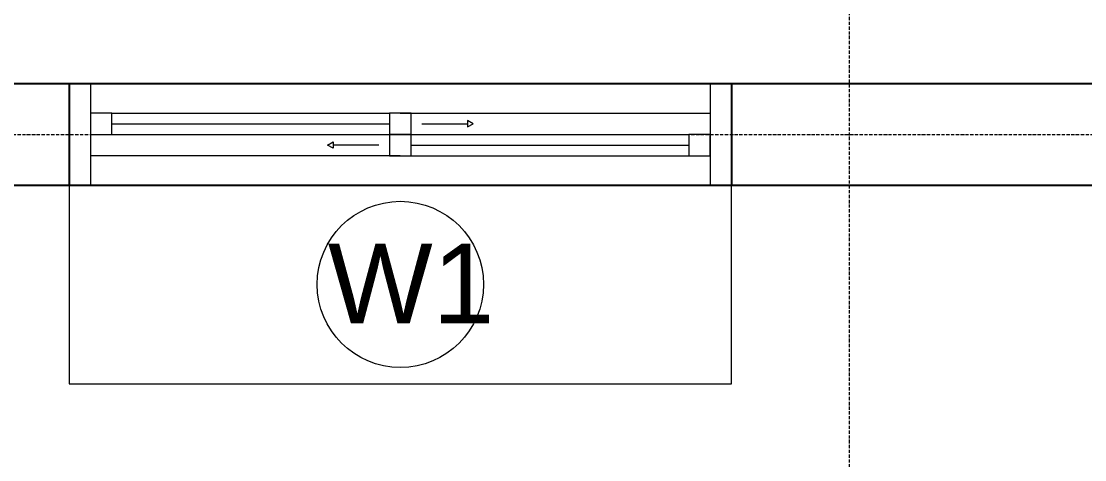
# Model space of a CAD drawing. Header units: millimetres. Extents: x -425671 to 598394, y -194194 to 343585.
# Drawn here: x 51010 to 53419, y 147709 to 148703 of the extents above; entities that cross this region are included whole.
import ezdxf

# ---------------------------------------------------------------- set-up
doc = ezdxf.new("R2010")
doc.units = ezdxf.units.MM
for name, pattern in [('ACAD_ISO10W100', [18, 12, -3, 0, -3]), ('DOT3', [0.06, 0, -0.06]), ('HIDDEN', [9.524999999999999, 6.35, -3.175])]:
    doc.linetypes.add(name, pattern=pattern)
for name, color, linetype, lineweight in [('230mm Wall', 250, 'Continuous', 25), ('Centre line', 30, 'Continuous', 9), ('Hidden', 250, 'Continuous', 5), ('TEXT', 30, 'DOT3', 9), ('window', 250, 'Continuous', 13)]:
    doc.layers.add(name, color=color, linetype=linetype, lineweight=lineweight)
doc.styles.get("Standard").update_dxf_attribs({"font": 'arial.ttf'})

# ---------------------------------------------------------------- blocks, each defined once
blk = doc.blocks.new('WINODO1')
at = {"layer": 'window', "linetype": 'Continuous'}
for p, q in [((2471212539.718373, 936769700.0654564), (2471212491.331166, 936769700.0654564)), ((2471212491.331166, 936769700.0654564), (2471212491.331166, 936769470.0654564)), ((2471212539.718373, 936769700.0654564), (2471212539.718373, 936769470.0654564)), ((2471213991.331166, 936769700.0654564), (2471213942.943959, 936769700.0654564)), ((2471213942.943959, 936769700.0654564), (2471213942.943959, 936769470.0654564)), ((2471213991.331166, 936769700.0654564), (2471213991.331166, 936769470.0654564)), ((2471212539.718373, 936769470.0654564), (2471212491.331166, 936769470.0654564)), ((2471213991.331166, 936769470.0654564), (2471213942.943959, 936769470.0654564))]:
    blk.add_line(p, q, dxfattribs=at)
at = {"layer": 'window'}
for p, q in [((2471212539.718373, 936769700.0654564), (2471213942.943959, 936769700.0654564)), ((2471212588.10558, 936769633.4524803), (2471213217.138051, 936769633.4524803)), ((2471213241.331166, 936769633.4524803), (2471213942.943959, 936769633.4524803)), ((2471213289.718373, 936769609.2589989), (2471213393.646107, 936769609.2589989)), ((2471212588.10558, 936769585.0653954), (2471213217.137562, 936769585.0653954)), ((2471213265.524769, 936769585.0653954), (2471213894.55724, 936769585.0653954)), ((2471213192.944447, 936769560.8719139), (2471213089.016713, 936769560.8719139)), ((2471213241.331166, 936769536.6784325), (2471212539.718373, 936769536.6784325)), ((2471213265.524769, 936769536.6784325), (2471213894.55724, 936769536.6784325)), ((2471212539.718373, 936769470.0654564), (2471213942.943959, 936769470.0654564))]:
    blk.add_line(p, q, dxfattribs=at)
at = {"layer": 'window', "color": 4}
for p, q in [((2471212588.10558, 936769609.2589989), (2471213217.138051, 936769609.2589989)), ((2471213265.524769, 936769560.8719139), (2471213894.55724, 936769560.8719139))]:
    blk.add_line(p, q, dxfattribs=at)
at = {"layer": 'window'}
for points in [[(2471212539.718373, 936769585.0653954), (2471212588.10558, 936769585.0653954), (2471212588.10558, 936769633.4524803), (2471212539.718373, 936769633.4524803)], [(2471213217.138051, 936769585.0653954), (2471213265.524769, 936769585.0653954), (2471213265.524769, 936769633.4524803), (2471213217.138051, 936769633.4524803)], [(2471213406.177845, 936769609.2589989), (2471213393.646107, 936769616.4941063), (2471213393.646107, 936769602.0237694)], [(2471213217.137562, 936769536.6784325), (2471213265.524769, 936769536.6784325), (2471213265.524769, 936769585.0653954), (2471213217.137562, 936769585.0653954)], [(2471213894.55724, 936769536.6784325), (2471213942.943959, 936769536.6784325), (2471213942.943959, 936769585.0653954), (2471213894.55724, 936769585.0653954)], [(2471213076.484974, 936769560.8719139), (2471213089.016713, 936769568.1070213), (2471213089.016713, 936769553.6368065)]]:
    blk.add_lwpolyline(points, close=True, dxfattribs=at)
blk = doc.blocks.new('w1')
at = {"layer": 'TEXT', "linetype": 'Continuous'}
blk.add_circle((537677.6746912226, -502628.1621268969), 188.2547704133322, dxfattribs=at)
at = {"layer": 'TEXT', "linetype": 'Continuous', "insert": (537513.5874707773, -502536.1216398329), "char_height": 180, "attachment_point": 1}
blk.add_mtext_dynamic_manual_height_columns('W1', width=676.2599456235766, gutter_width=12.5, heights=[0], dxfattribs=at)

msp = doc.modelspace()

# ---------------------------------------------------------------- linework, layer by layer
at = {"layer": '230mm Wall', "linetype": 'Continuous', "ltscale": 5, "transparency": 33554687}
msp.add_line((50269.02959639691, 148561.6189141728), (56469.02959639719, 148561.6189141727), dxfattribs=at)
at = {"layer": '230mm Wall'}
for p, q in [((51119.02959641693, 148561.6189141728), (51119.02959641693, 148331.6189141739)), ((52619.02959641692, 148561.6189141728), (52619.02959641692, 148331.6189141739)), ((50039.02959641554, 148331.6189141739), (56699.02959640109, 148331.6189141739))]:
    msp.add_line(p, q, dxfattribs=at)
at = {"layer": 'Centre line', "linetype": 'ACAD_ISO10W100', "ltscale": 0.6}
for p, q in [((52886.51124073903, 140421.6189141704), (52886.53793985042, 172421.6189141704)), ((37039.02959641535, 148446.6086247689), (63039.02959641535, 148446.6086249393))]:
    msp.add_line(p, q, dxfattribs=at)
at = {"layer": 'Hidden', "linetype": 'HIDDEN', "ltscale": 0.2}
msp.add_lwpolyline([(51119.02959692199, 147881.6189141739), (52619.02959692199, 147881.6189141739), (52619.02959692199, 148331.6189141739), (51119.02959692199, 148331.6189141739)], close=True, dxfattribs=at)

# ---------------------------------------------------------------- block references
at = {"layer": 'TEXT', "linetype": 'Continuous'}
msp.add_blockref('w1', (-485808.6450943006, 650734.7810410709), dxfattribs=at)
at = {"layer": 'window', "linetype": 'Continuous'}
msp.add_blockref('WINODO1', (-2471161372.301569, -936621138.4465421), dxfattribs=at)

doc.saveas('drawing.dxf')
